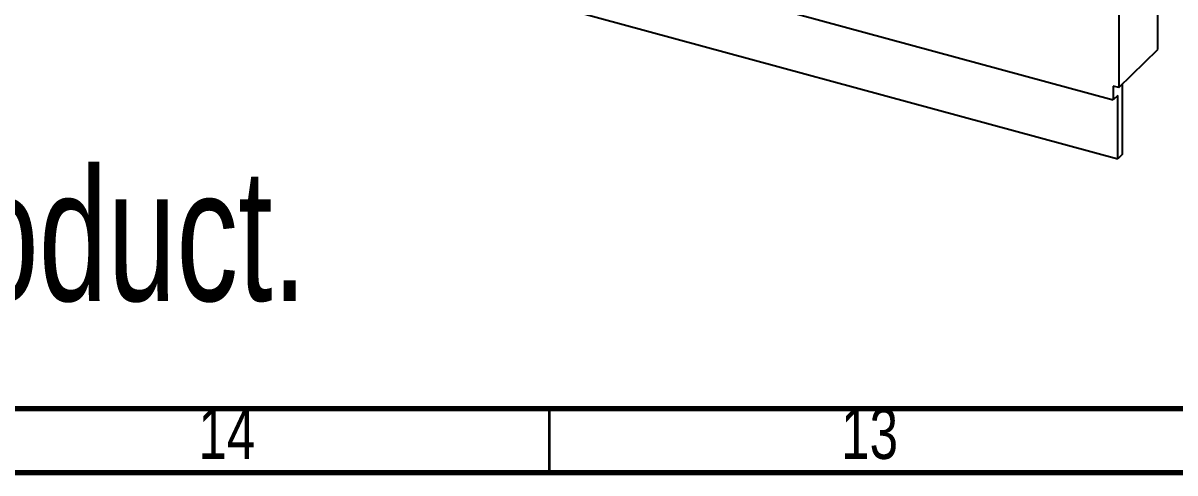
# Model space of a CAD drawing. Header units: millimetres. Extents: x 0 to 836, y 0 to 589.
# Drawn here: x 134.6 to 224.2, y 5 to 40 of the extents above; entities that cross this region are included whole.
import ezdxf

# ---------------------------------------------------------------- set-up
doc = ezdxf.new("R2010")
doc.units = ezdxf.units.MM
doc.styles.add('SLDTEXTSTYLE0', font='TXT', dxfattribs={"width": 0.75})
doc.styles.add('SLDTEXTSTYLE5', font='TXT', dxfattribs={"width": 0.7})

msp = doc.modelspace()

# ---------------------------------------------------------------- linework, layer by layer
at = {"color": 7, "linetype": 'Continuous', "lineweight": 25}
for p, q in [((222.84069, 37.93979), (222.84069, 119.37068)), ((219.80717, 116.40987), (219.80717, 34.97898)), ((31.86832, 84.98527), (219.36496, 34.0277)), ((32.21834, 80.39819), (219.71498, 29.44062)), ((219.80717, 34.97898), (222.84069, 37.93979)), ((219.80717, 34.97898), (219.36496, 35.09916)), ((219.36496, 35.09916), (219.36496, 34.0277)), ((220.06501, 35.23063), (220.06501, 29.78225)), ((219.71498, 34.36933), (219.36496, 34.0277)), ((219.71498, 29.44062), (219.71498, 34.36933)), ((220.06501, 29.78225), (219.71498, 29.44062))]:
    msp.add_line(p, q, dxfattribs=at)
at = {"color": 7, "linetype": 'Continuous', "lineweight": 70}
for p, q in [((831, 10), (20, 10)), ((836, 5), (15, 5))]:
    msp.add_line(p, q, dxfattribs=at)
at = {"color": 7, "linetype": 'Continuous', "lineweight": 35}
msp.add_line((175.5, 10), (175.5, 5), dxfattribs=at)

# ---------------------------------------------------------------- texts
at = {"color": 7, "linetype": 'Continuous', "insert": (0, 28.66102), "char_height": 10.2762, "attachment_point": 1, "style": 'SLDTEXTSTYLE5'}
msp.add_mtext('SOLIDWORKS Educational Product.', dxfattribs=at)
at = {"color": 7, "linetype": 'Continuous', "lineweight": 0, "char_height": 3.96875, "attachment_point": 2, "style": 'SLDTEXTSTYLE0'}
for s, insert in [('14', (150.42007, 10.06015)), ('13', (200.42007, 10.06015))]:
    msp.add_mtext(s, dxfattribs=dict(at, insert=insert))

doc.saveas('drawing.dxf')
